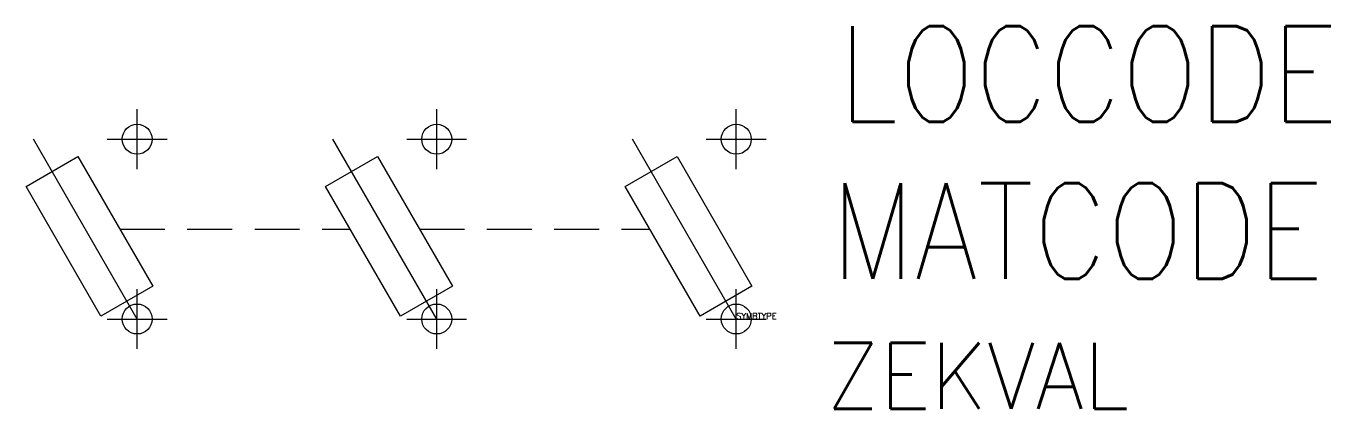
# Model space of a CAD drawing. Extents: x 318.8 to 362.4, y 219 to 231.8.
import ezdxf

# ---------------------------------------------------------------- set-up
doc = ezdxf.new("R2010")
doc.units = 0
doc.header["$LTSCALE"] = 6
doc.header["$MEASUREMENT"] = 0
doc.header["$PDMODE"] = 34
doc.linetypes.add('DASHED', pattern=[0.75, 0.5, -0.25])
doc.linetypes.add('HIDDEN', pattern=[0.375, 0.25, -0.125])
doc.layers.get('0').update_dxf_attribs({"linetype": 'CONTINUOUS'})
for name, color, linetype in [('1', 7, 'CONTINUOUS'), ('11', 3, 'DASHED'), ('12', 2, 'DASHED'), ('C', 7, 'CONTINUOUS')]:
    doc.layers.add(name, color=color, linetype=linetype)
doc.styles.add('DINY', font='SIMPLEX', dxfattribs={"width": 0.95})
doc.styles.add('ROMANS', font='ROMANS', dxfattribs={"width": 0.85})
doc.styles.get("Standard").update_dxf_attribs({"font": 'simplex', "width": 0.85})

msp = doc.modelspace()

# ---------------------------------------------------------------- linework, layer by layer
at = {"layer": '1'}
for p, q in [((322.5, 222), (319.036, 228)), ((322, 228), (323, 228)), ((332.5, 222), (329.036, 228)), ((332, 228), (333, 228)), ((342.5, 222), (339.036, 228)), ((342, 228), (343, 228)), ((318.792, 226.422), (320.525, 227.422)), ((320.525, 227.422), (323.025, 223.092)), ((328.792, 226.422), (330.525, 227.422)), ((330.525, 227.422), (333.025, 223.092)), ((338.792, 226.422), (340.525, 227.422)), ((340.525, 227.422), (343.025, 223.092)), ((321.292, 222.092), (318.792, 226.422)), ((331.292, 222.092), (328.792, 226.422)), ((341.292, 222.092), (338.792, 226.422)), ((323.025, 223.092), (321.292, 222.092)), ((333.025, 223.092), (331.292, 222.092)), ((343.025, 223.092), (341.292, 222.092))]:
    msp.add_line(p, q, dxfattribs=at)
at = {"layer": '1', "linetype": 'HIDDEN'}
for p, q in [((321.923, 225), (329.613, 225)), ((331.923, 225), (339.613, 225))]:
    msp.add_line(p, q, dxfattribs=at)
at = {"layer": 'C', "color": 1}
msp.add_point((322.5, 228), dxfattribs=at)
at = {"layer": 'C', "color": 3}
msp.add_point((332.5, 228), dxfattribs=at)
at = {"layer": 'C', "color": 5}
msp.add_point((342.5, 228), dxfattribs=at)
at = {"layer": 'C', "color": 2}
msp.add_point((322.5, 222), dxfattribs=at)
at = {"layer": 'C', "color": 4}
msp.add_point((332.5, 222), dxfattribs=at)
at = {"layer": 'C', "color": 6}
msp.add_point((342.5, 222), dxfattribs=at)

# ---------------------------------------------------------------- texts
at = {"flags": 1}
msp.add_attdef('SYMBTYPE', (342.5, 222), 'SL', height=0.2, dxfattribs=at)
at = {"layer": '1', "style": 'DINY', "width": 0.95}
msp.add_attdef('ZEKVAL', (345.5, 219), '', height=2.2, dxfattribs=at)
at = {"layer": '11', "style": 'ROMANS', "width": 0.85}
msp.add_attdef('LOCCODE', (345.914, 228.575), '', height=3.2, dxfattribs=at)
at = {"layer": '12', "style": 'ROMANS', "width": 0.85}
msp.add_attdef('MATCODE', (345.662, 223.335), '', height=3.2, dxfattribs=at)

doc.saveas('drawing.dxf')
